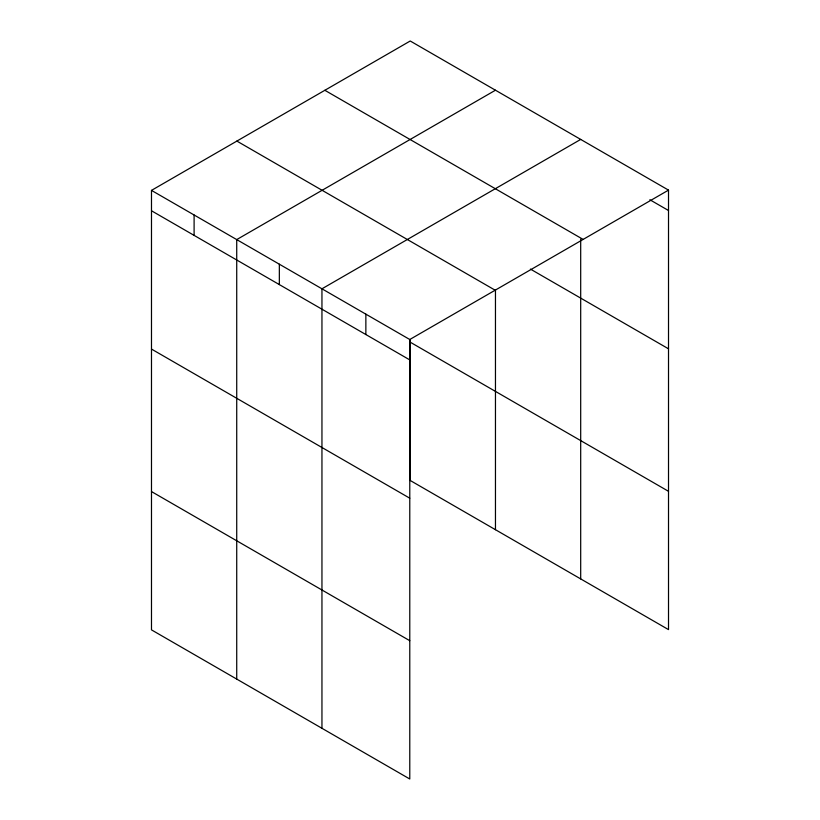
<?xml version="1.0" encoding="UTF-8"?>
<svg xmlns="http://www.w3.org/2000/svg" width="820" height="820" viewBox="0 0 820 820"><rect width="100%" height="100%" fill="white"/><g stroke="black" fill="none" stroke-linecap="round" stroke-linejoin="round"><path stroke-width="1.23" d="M151.485 190.383L409.774 339.511L409.774 779L151.485 629.873L151.485 190.383L410.226 41L668.515 190.127L668.515 629.616L410.226 480.489L410.226 339.644M495.464 90.21L236.724 239.594L236.724 679.083M580.693 139.421L321.952 288.804L321.952 728.293M409.774 339.511L668.515 190.127M649.85 199.742L668.515 210.514M324.843 90.292L583.133 239.419M530.427 269.093L668.515 348.818M236.867 141.081L495.157 290.208M410.226 342.186L668.515 491.313M151.485 210.771L409.774 359.898M151.485 349.074L409.774 498.201M151.485 491.569L409.774 640.697M580.693 239.214L580.693 578.92M495.464 289.624L495.464 529.71M365.863 314.152L365.863 334.55M279.343 264.194L279.343 284.591M194.104 214.983L194.104 235.381"/></g></svg>
